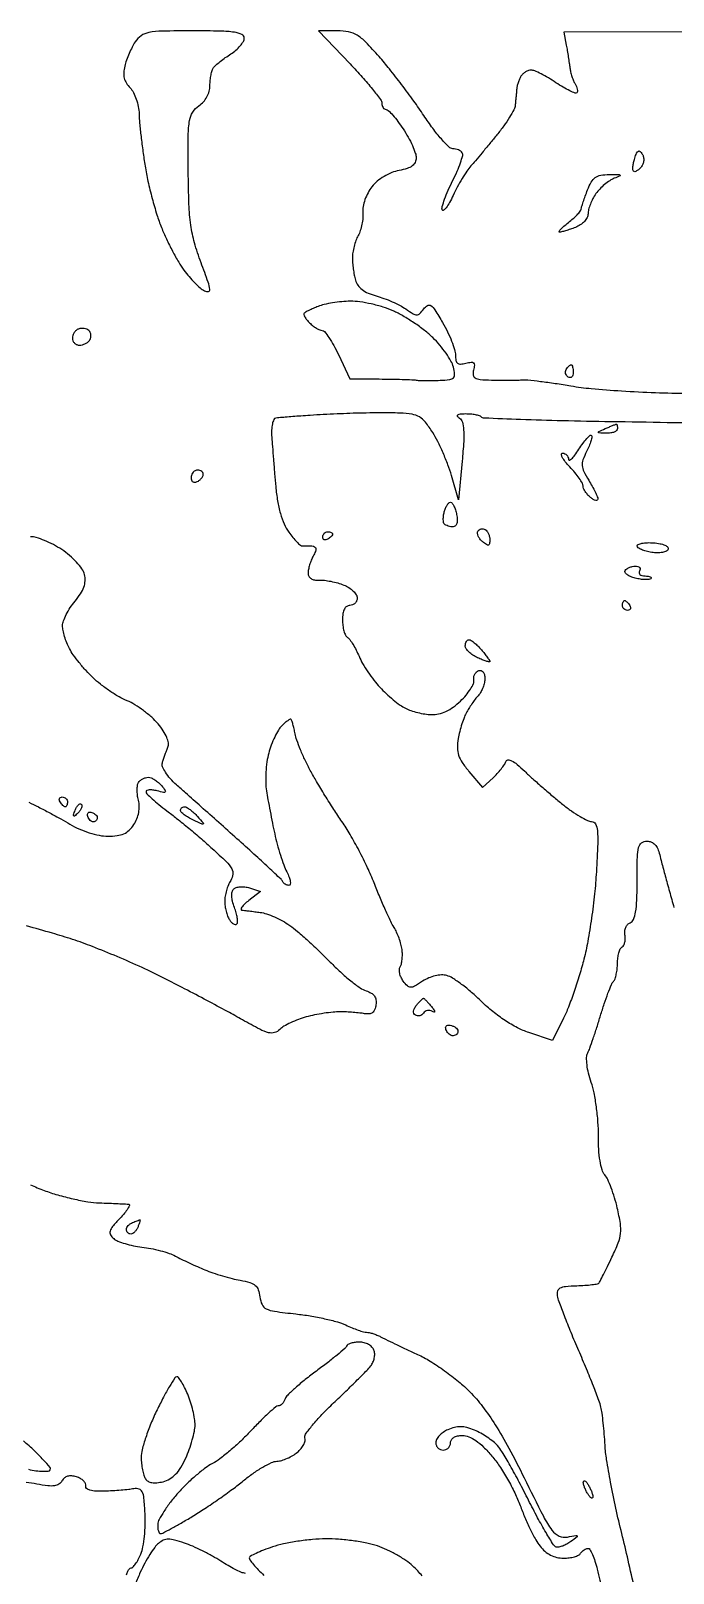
# Model space of a CAD drawing. Extents: x 0 to 102, y 0 to 135.
# Drawn here: x 40.48 to 51.55, y 108.79 to 135.36 of the extents above; entities that cross this region are included whole.
import ezdxf

# ---------------------------------------------------------------- set-up
doc = ezdxf.new("R2010")
doc.units = 0
doc.header["$MEASUREMENT"] = 0

msp = doc.modelspace()

# ---------------------------------------------------------------- linework, layer by layer
for points in [[(43.28263, 135.36, 0.004586), (42.748025, 135.355096, 0.042381), (42.517941, 135.331301, 0.103775), (42.383815, 135.275449, 0.099025), (42.280813, 135.16965, 0.02665), (42.229547, 135.080384, 0.015611), (42.17739, 134.968672, 0.015586), (42.132068, 134.853335, 0.025481), (42.101807, 134.752769, 0.046825), (42.085169, 134.64099, 0.074083), (42.094217, 134.544721, 0.07799), (42.130278, 134.458777, 0.058035), (42.194174, 134.37794, -0.076594), (42.251592, 134.299507, -0.036708), (42.300963, 134.184552, -0.035264), (42.335866, 134.054279, -0.041846), (42.349546, 133.927671, 0.017163), (42.358635, 133.771971, 0.005381), (42.382749, 133.539591, 0.005369), (42.415268, 133.28058, 0.005916), (42.452403, 133.030592, 0.015059), (42.502552, 132.769012, 0.010228), (42.574628, 132.47447, 0.010314), (42.655974, 132.192718, 0.020288), (42.734225, 131.973092, 0.014276), (42.820211, 131.776006, 0.011016), (42.924727, 131.566095, 0.011169), (43.031137, 131.374215, 0.026038), (43.121257, 131.236886, 0.019586), (43.209453, 131.126013, 0.018082), (43.308345, 131.019284, 0.018419), (43.403335, 130.930702, 0.055626), (43.476148, 130.880616, 0.163929), (43.542542, 130.869463, 0.403548), (43.569586, 130.905399, 0.055575), (43.540027, 131.029942, 0.00393), (43.41665, 131.36593, -0.021295), (43.303814, 131.709649, -0.033903), (43.240291, 132.01238, -0.025767), (43.208492, 132.374731, -0.00736), (43.196475, 132.939101, -0.003633), (43.196907, 133.56254, -0.038114), (43.218353, 133.816788, -0.100948), (43.27308, 133.961502, -0.105866), (43.379433, 134.07037, 0.062166), (43.457221, 134.137273, 0.058793), (43.517873, 134.222434, 0.059201), (43.556704, 134.318772, 0.064856), (43.570295, 134.418569, -0.024785), (43.575367, 134.510036, -0.024417), (43.589468, 134.601015, -0.025164), (43.609694, 134.679273, -0.080055), (43.633745, 134.727454, -0.05579), (43.672342, 134.770217, -0.013234), (43.745983, 134.832071, -0.013453), (43.834925, 134.899023, -0.01291), (43.92855, 134.962054, 0.03515), (44.01758, 135.027926, 0.039461), (44.092859, 135.103316, 0.043142), (44.1453, 135.176843, 0.134124), (44.1612, 135.23505, 0.296134), (44.11976, 135.298882, 0.069587), (43.991336, 135.335842, 0.030333), (43.750146, 135.35533, 0.004994)], [(51.018209, 133.237865, -0.087901), (51.039241, 133.184936, -0.074486), (51.042505, 133.124759, -0.072753), (51.027884, 133.064956, -0.077078), (50.996905, 133.013143, -0.035501), (50.958969, 132.973523, -0.056495), (50.920907, 132.946163, -0.077409), (50.888405, 132.934082, -0.251821), (50.86712, 132.94048, -0.19107), (50.855923, 132.966398, -0.031195), (50.857716, 133.022154, -0.030549), (50.868501, 133.09091, -0.022668), (50.888424, 133.165203, -0.021446), (50.921122, 133.254719, -0.168391), (50.950112, 133.287325, -0.327544), (50.980962, 133.283522, -0.065465)], [(50.446576, 132.88578, -0.003831), (50.604288, 132.887312, -0.159836), (50.636134, 132.876937, -0.577712), (50.634344, 132.860562, -0.010863), (50.536402, 132.820021, 0.052943), (50.457134, 132.779103, 0.028207), (50.368424, 132.713234, 0.027741), (50.284469, 132.634932, 0.038456), (50.219152, 132.555451, 0.032157), (50.167113, 132.469944, 0.027155), (50.123136, 132.37358, 0.028043), (50.092694, 132.281026, 0.065517), (50.0832, 132.208882, -0.119431), (50.067387, 132.143627, -0.067651), (50.020503, 132.076626, -0.06038), (49.950484, 132.017107, -0.055202), (49.866193, 131.973906, -0.008817), (49.778858, 131.942453, -0.010704), (49.69591, 131.916189, -0.009392), (49.625569, 131.896989, -0.070146), (49.591243, 131.893281, -0.577403), (49.584508, 131.905875, -0.048838), (49.612449, 131.94234, -0.028121), (49.667598, 131.99509, -0.012963), (49.7448, 132.057649, 0.01694), (49.826413, 132.124864, 0.021577), (49.896689, 132.192462, 0.020175), (49.949628, 132.252661, 0.139939), (49.964868, 132.288417, -0.043257), (49.973581, 132.329037, -0.005605), (50.000591, 132.413659, -0.006502), (50.035141, 132.513495, -0.005388), (50.074444, 132.618884, -0.03726), (50.138854, 132.754916, -0.1084), (50.208014, 132.831785, -0.111263), (50.30187, 132.871529, -0.040416)], [(45.990496, 130.701638, 0.019662), (45.84168, 130.69349, 0.0159), (45.682941, 130.673413, 0.016189), (45.537526, 130.64545, 0.03938), (45.433298, 130.613086, 0.00785), (45.350984, 130.57872, 0.009919), (45.276033, 130.544252, 0.008217), (45.214569, 130.513239, 0.075558), (45.190577, 130.495577, 0.289599), (45.185697, 130.473921, 0.046755), (45.204799, 130.432878, 0.039355), (45.239498, 130.382989, 0.02476), (45.287186, 130.330329, 0.029134), (45.3435, 130.280221, 0.030566), (45.404396, 130.23786, 0.032108), (45.461124, 130.208148, 0.104953), (45.502341, 130.1994, -0.22891), (45.545165, 130.17871, -0.019325), (45.619626, 130.077017, -0.022598), (45.701827, 129.942396, -0.015442), (45.783334, 129.782777), (45.9801, 129.366153), (46.4877, 129.363022, -0.00284), (46.691349, 129.360609, -0.003379), (46.883469, 129.355942, -0.002931), (47.045405, 129.349962, -0.021776), (47.1222, 129.343318, 0.023841), (47.189537, 129.337771, 0.006655), (47.295284, 129.335528, 0.006699), (47.415137, 129.336188, 0.006993), (47.533221, 129.340073, 0.018074), (47.70012, 129.35396, 0.167473), (47.764364, 129.385075, 0.226779), (47.785336, 129.444007, 0.03546), (47.763244, 129.568946, 0.067453), (47.722159, 129.671628, 0.023547), (47.63711, 129.806564, 0.022887), (47.52837, 129.948057, 0.024762), (47.409821, 130.075176, 0.027909), (47.267308, 130.198901, 0.016619), (47.085152, 130.330576, 0.01661), (46.894291, 130.450093, 0.027449), (46.724894, 130.53643, 0.028774), (46.551786, 130.601379, 0.020036), (46.350104, 130.65532, 0.020273), (46.151778, 130.691559, 0.038911)], [(41.484699, 130.196196, 0.08808), (41.448944, 130.218827, 0.058532), (41.402079, 130.23188, 0.05687), (41.351821, 130.233947, 0.069845), (41.30595, 130.224075, 0.090441), (41.265525, 130.20029, 0.067745), (41.231264, 130.161484, 0.06659), (41.208112, 130.114164, 0.080683), (41.2002, 130.06545, 0.100791), (41.209514, 130.019714, 0.09834), (41.23601, 129.980806, 0.097522), (41.27558, 129.954742, 0.097313), (41.322107, 129.9456, 0.066731), (41.372954, 129.952416, 0.052216), (41.424901, 129.972617, 0.053447), (41.470121, 130.002372, 0.082294), (41.500856, 130.037571, 0.08518), (41.517065, 130.077732, 0.078959), (41.519557, 130.122106, 0.081566), (41.508278, 130.163783, 0.101282)], [(49.792093, 129.6072, -0.279105), (49.806486, 129.598487, -0.051652), (49.818441, 129.568456, -0.042195), (49.826694, 129.525846, -0.026751), (49.8294, 129.475307, -0.067432), (49.823088, 129.428717, -0.140899), (49.804143, 129.397767, -0.190788), (49.776072, 129.387056, -0.136093), (49.74342, 129.396553, -0.090427), (49.714294, 129.422825, -0.095498), (49.696994, 129.457216, -0.099685), (49.694133, 129.494327, -0.108373), (49.706113, 129.528446, -0.031646), (49.727488, 129.558588, -0.037297), (49.751447, 129.584066, -0.040575), (49.774462, 129.601945, -0.145859)], [(50.142291, 128.391909, -0.249775), (50.150705, 128.364307, -0.024465), (50.133413, 128.294431, -0.026383), (50.102539, 128.208321, -0.017733), (50.058726, 128.113412, 0.029708), (49.996474, 127.969611, 0.105659), (49.98268, 127.870731, 0.097635), (50.010021, 127.770613, 0.023309), (50.094343, 127.6191, -0.011843), (50.154555, 127.516515, -0.014669), (50.205472, 127.418172, -0.013025), (50.243273, 127.33406, -0.097881), (50.251955, 127.291491, -0.285042), (50.240738, 127.273169, -0.179469), (50.214992, 127.270301, -0.079538), (50.174238, 127.287673, -0.032772), (50.1255, 127.323, -0.038223), (50.076943, 127.370003, -0.037733), (50.035877, 127.424042, -0.040324), (50.00745, 127.476854, -0.103665), (49.9986, 127.51908, 0.131396), (49.985497, 127.568081, 0.020857), (49.931822, 127.652881, 0.021897), (49.858312, 127.749621, 0.017603), (49.771272, 127.847121, -0.020827), (49.69092, 127.938305, -0.04743), (49.640222, 128.014699, -0.10353), (49.625723, 128.064228, -0.437385), (49.644372, 128.0844, -0.104061), (49.682803, 128.076314, -0.097663), (49.715718, 128.053336, -0.095269), (49.738038, 128.019019, -0.093578), (49.746225, 127.97865, 0.489174), (49.763657, 127.965469, 0.126429), (49.799616, 127.985772, 0.042534), (49.857253, 128.051454, 0.016426), (49.925979, 128.151397, -0.01494), (49.997092, 128.255471, -0.0258), (50.063081, 128.336927, -0.024765), (50.11824, 128.392463, -0.40077)], [(50.56965, 128.586054, -0.352125), (50.577792, 128.582582, -0.057039), (50.584587, 128.565402, -0.042003), (50.589282, 128.539416, -0.023697), (50.5908, 128.5074, -0.213708), (50.576519, 128.475514, -0.084397), (50.534885, 128.449398, -0.063338), (50.473329, 128.432671, -0.042539), (50.40045, 128.428746, -0.003386), (50.274488, 128.433535, -0.326773), (50.261222, 128.444185, -0.368608), (50.26808, 128.458615, -0.003751), (50.3793, 128.5074, -0.001455), (50.445659, 128.535687, -0.002049), (50.50501, 128.560497, -0.001191), (50.555197, 128.581094, -0.028259)], [(43.413017, 127.780131, 0.105525), (43.375821, 127.793427, 0.099247), (43.33556, 127.790814, 0.096292), (43.298442, 127.77267, 0.09291), (43.270274, 127.741751, 0.062935), (43.252525, 127.702832, 0.067936), (43.245617, 127.661725, 0.076425), (43.250137, 127.62477, 0.128483), (43.265839, 127.597961, 0.169316), (43.292687, 127.584994, 0.09457), (43.329294, 127.587711, 0.075207), (43.37007, 127.605569, 0.055675), (43.408581, 127.636341, 0.053431), (43.44341, 127.679531, 0.136091), (43.455252, 127.717629, 0.169261), (43.444759, 127.751016, 0.094625)], [(47.714405, 127.2384, -0.234738), (47.742088, 127.224646, -0.046682), (47.772096, 127.176272, -0.040444), (47.799489, 127.107908, -0.027851), (47.819706, 127.0269, -0.03642), (47.829946, 126.93908, -0.080795), (47.822037, 126.872349, -0.130019), (47.797391, 126.831027, -0.196058), (47.759068, 126.8154, -0.041217), (47.71691, 126.818881, -0.035869), (47.673824, 126.829265, -0.037537), (47.636081, 126.844481, -0.081965), (47.610801, 126.862599, -0.151482), (47.59546, 126.89173, -0.04103), (47.590088, 126.944196, -0.037599), (47.593596, 127.007739, -0.031377), (47.606568, 127.074099, -0.034742), (47.627778, 127.136998, -0.046565), (47.655969, 127.190137, -0.05491), (47.686492, 127.22708, -0.195059)], [(48.312446, 126.769487, -0.09982), (48.34262, 126.741233, -0.052232), (48.368066, 126.696259, -0.048999), (48.385359, 126.642752, -0.053722), (48.3912, 126.588548, -0.038489), (48.386169, 126.523294, -0.309419), (48.366624, 126.502483, -0.209835), (48.332873, 126.509221, -0.020503), (48.265231, 126.560827, -0.05173), (48.220543, 126.606481, -0.065296), (48.190135, 126.657102, -0.079103), (48.177834, 126.704752, -0.16352), (48.186477, 126.741766, -0.102191), (48.210515, 126.767196, -0.098633), (48.242956, 126.781422, -0.097171), (48.278787, 126.782241, -0.095973)], [(45.5994, 126.7308, -0.042167), (45.631789, 126.728064, -0.061769), (45.659149, 126.719841, -0.081139), (45.677701, 126.707759, -0.210953), (45.684, 126.693493, -0.151918), (45.678455, 126.675665, -0.038439), (45.659149, 126.651786, -0.035638), (45.631783, 126.626657, -0.029505), (45.5994, 126.6039, -0.082592), (45.567074, 126.590659, -0.161196), (45.539651, 126.593291, -0.182303), (45.521423, 126.611179, -0.108972), (45.5148, 126.641207, -0.093332), (45.52124, 126.675407, -0.09642), (45.539651, 126.704482, -0.099167), (45.56712, 126.723942, -0.105053)], [(51.21441, 126.540399, -0.029671), (51.323365, 126.525803, -0.056797), (51.407404, 126.499257, -0.089828), (51.456979, 126.465442, -0.297943), (51.464964, 126.428679, -0.200153), (51.434255, 126.396391, -0.057252), (51.366888, 126.375479, -0.047911), (51.278219, 126.367401, -0.035223), (51.179754, 126.374831, -0.027596), (51.083779, 126.394376, -0.04086), (51.0028, 126.422818, -0.047708), (50.945528, 126.455214, -0.244895), (50.9292, 126.486551, -0.305421), (50.947773, 126.51412, -0.049666), (51.01298, 126.533285, -0.040418), (51.105095, 126.543068, -0.024721)], [(50.896886, 126.1386, -0.069308), (50.941605, 126.132371, -0.14379), (50.97115, 126.113749, -0.190139), (50.981133, 126.08614, -0.131946), (50.9715, 126.054, 0.160037), (50.963783, 126.021937, 0.191086), (50.977459, 125.994251, 0.125741), (51.013051, 125.975531, 0.058574), (51.065207, 125.9694, -0.030165), (51.118165, 125.966202, -0.079059), (51.15468, 125.955765, -0.200323), (51.168691, 125.940394, -0.290037), (51.164783, 125.922983, -0.175859), (51.133416, 125.908322, -0.030717), (51.067112, 125.906487, -0.030077), (50.985449, 125.914176, -0.022975), (50.897467, 125.932007, -0.035715), (50.816154, 125.958711, -0.064131), (50.755179, 125.993363, -0.100695), (50.722796, 126.0299, -0.276238), (50.723277, 126.063025, -0.099803), (50.75039, 126.091981, -0.052234), (50.793542, 126.1164, -0.049003), (50.84488, 126.132995, -0.053733)], [(50.712707, 125.5464, -0.151918), (50.730535, 125.540855, -0.038439), (50.754414, 125.521549, -0.035638), (50.779543, 125.494183, -0.029505), (50.8023, 125.4618, -0.082592), (50.815541, 125.429474, -0.161196), (50.812909, 125.402051, -0.182303), (50.795021, 125.383823, -0.108972), (50.764993, 125.3772, -0.093332), (50.730793, 125.38364, -0.09642), (50.701718, 125.402051, -0.099167), (50.682258, 125.42952, -0.105053), (50.6754, 125.4618, -0.042167), (50.678136, 125.494189, -0.061769), (50.686359, 125.521549, -0.081139), (50.698441, 125.540101, -0.210953)], [(48.033998, 124.8696, -0.144971), (48.068238, 124.859459, -0.025418), (48.123268, 124.819613, -0.02571), (48.184891, 124.764585, -0.020593), (48.245498, 124.699433, -0.009006), (48.301315, 124.631816, -0.0127), (48.3484, 124.569449, -0.008902), (48.385058, 124.516264, -0.147473), (48.3912, 124.495893, -0.478444), (48.380877, 124.487574, -0.020577), (48.329266, 124.501049, -0.022184), (48.261245, 124.525177, -0.012261), (48.18036, 124.56031, -0.038194), (48.099629, 124.605534, -0.04484), (48.03126, 124.660438, -0.050499), (47.983772, 124.716402, -0.150243), (47.96886, 124.76385, -0.060369), (47.973505, 124.80429, -0.07945), (47.987722, 124.838536, -0.097841), (48.008955, 124.861459, -0.158456)], [(41.026007, 122.1624, -0.093332), (41.060207, 122.15596, -0.09642), (41.089282, 122.137549, -0.099167), (41.108742, 122.11008, -0.105053), (41.1156, 122.0778, -0.042167), (41.112864, 122.045411, -0.061769), (41.104641, 122.018051, -0.081139), (41.092559, 121.999499, -0.210953), (41.078293, 121.9932, -0.151918), (41.060465, 121.998745, -0.038439), (41.036586, 122.018051, -0.035638), (41.011457, 122.045417, -0.029505), (40.9887, 122.0778, -0.082592), (40.975459, 122.110126, -0.161196), (40.978091, 122.137549, -0.182303), (40.995979, 122.155777, -0.108972)], [(41.353061, 122.037739, -0.20742), (41.3633, 122.01183, -0.082976), (41.355629, 121.973642, -0.063152), (41.332065, 121.92946, -0.043285), (41.295298, 121.88604, -0.011214), (41.239416, 121.833009, -0.400052), (41.22307, 121.833406, -0.286372), (41.218661, 121.852444, -0.008399), (41.247939, 121.933399, -0.036269), (41.273487, 121.988186, -0.070189), (41.302646, 122.026624, -0.120343), (41.330373, 122.043325, -0.278911)], [(43.132888, 121.9932, -0.135023), (43.169799, 121.983047, -0.026488), (43.227535, 121.944406, -0.026352), (43.291906, 121.890684, -0.021772), (43.354701, 121.827093, -0.002942), (43.456465, 121.713306, -0.412249), (43.455504, 121.696815, -0.297326), (43.436079, 121.693829, -0.002273), (43.283873, 121.763643, -0.021914), (43.199127, 121.807591, -0.030143), (43.12749, 121.854783, -0.030498), (43.075343, 121.899041, -0.201583), (43.06206, 121.92975, -0.112238), (43.067298, 121.953953, -0.101246), (43.082594, 121.974562, -0.095441), (43.105643, 121.988384, -0.087698)], [(41.53437, 121.89591, -0.053161), (41.572728, 121.878412, -0.062883), (41.604205, 121.853993, -0.073742), (41.624444, 121.826706, -0.149613), (41.629545, 121.800735, -0.092142), (41.622492, 121.776827, -0.07886), (41.607047, 121.755553, -0.07886), (41.585773, 121.740108, -0.092142), (41.561865, 121.733055, -0.149613), (41.535894, 121.738156, -0.073742), (41.508607, 121.758395, -0.062883), (41.484188, 121.789872, -0.053161), (41.46669, 121.82823, -0.089632), (41.461481, 121.86442, -0.189618), (41.472612, 121.889988, -0.189618), (41.49818, 121.901119, -0.089632)], [(47.2491, 118.6938, -0.195962), (47.261924, 118.688573, -0.007689), (47.29845, 118.651753, -0.012639), (47.340735, 118.60551, -0.008485), (47.386791, 118.55066, -0.016162), (47.427767, 118.496668, -0.106538), (47.44104, 118.465671, -0.532304), (47.431749, 118.456391, -0.086902), (47.402996, 118.46744, 0.086649), (47.360754, 118.483697, 0.093009), (47.316578, 118.484097, 0.098768), (47.277358, 118.468733, 0.112212), (47.2491, 118.44, -0.093768), (47.222181, 118.410552, -0.09655), (47.186628, 118.393345, -0.099083), (47.147995, 118.390997, -0.104571), (47.112246, 118.403852, -0.138006), (47.084864, 118.433664, -0.141783), (47.077412, 118.473056, -0.101754), (47.092067, 118.520851, -0.048135), (47.128451, 118.574432, -0.009978), (47.167975, 118.620167, -0.014526), (47.204757, 118.658736, -0.00997), (47.236497, 118.68891, -0.187187)], [(47.756214, 118.21698, -0.065363), (47.801005, 118.192688, -0.09613), (47.831494, 118.160068, -0.122565), (47.843113, 118.124535, -0.157716), (47.834968, 118.091355, -0.101208), (47.810763, 118.065647, -0.09843), (47.778175, 118.05119, -0.097419), (47.742247, 118.050217, -0.09691), (47.708554, 118.062913, -0.062935), (47.678429, 118.087238, -0.051508), (47.652934, 118.119893, -0.053363), (47.635585, 118.155505, -0.086896), (47.6298, 118.188538, -0.197116), (47.640147, 118.213764, -0.143728), (47.666934, 118.228635, -0.094863), (47.707795, 118.229949, -0.052397)], [(42.360795, 114.880121, -0.573397), (42.365522, 114.876182, -0.020241), (42.359552, 114.847561, -0.019781), (42.347972, 114.808132, -0.010294), (42.330594, 114.7599, -0.048303), (42.306365, 114.711357, -0.053891), (42.27401, 114.670277, -0.061199), (42.238827, 114.64219, -0.13875), (42.206349, 114.633, -0.101742), (42.177519, 114.638928, -0.098541), (42.152992, 114.65578, -0.097285), (42.13656, 114.680951, -0.096399), (42.1308, 114.71055, -0.117038), (42.13859, 114.743373, -0.06394), (42.161864, 114.777854, -0.058299), (42.196111, 114.80868, -0.058288), (42.23655, 114.830771, -0.000588), (42.278402, 114.847601, -0.000771), (42.316669, 114.862869, -0.000562), (42.348782, 114.875583, -0.007323)], [(46.147299, 112.7718, 0.032832), (46.07043, 112.766747, 0.041784), (46.001015, 112.751603, 0.047176), (45.947722, 112.729534, 0.17544), (45.9237, 112.703044, -0.118201), (45.894458, 112.662473, -0.005106), (45.759381, 112.548528, -0.008466), (45.594302, 112.416773, -0.005911), (45.403915, 112.273582, 0.010557), (45.212281, 112.126645, 0.013651), (45.043157, 111.983455, 0.011388), (44.909079, 111.857889, 0.107659), (44.866114, 111.792438, -0.048605), (44.843085, 111.746367, -0.054073), (44.812277, 111.707379, -0.061361), (44.77874, 111.680728, -0.138093), (44.747739, 111.672, 0.178338), (44.703991, 111.655884, 0.007628), (44.57852, 111.545574, 0.012249), (44.432493, 111.406521, 0.008335), (44.273003, 111.241613, -0.014662), (44.100055, 111.067256, -0.013706), (43.913347, 110.899252, -0.013826), (43.739442, 110.759294, -0.044685), (43.613963, 110.680504, 0.043573), (43.492273, 110.604468, 0.0158), (43.333431, 110.476762, 0.015529), (43.167473, 110.325284, 0.017865), (43.0191, 110.170482, 0.017811), (42.888845, 110.013576, 0.020921), (42.777285, 109.85578, 0.02036), (42.69507, 109.716373, 0.108418), (42.671101, 109.631791, 0.033856), (42.671561, 109.570729, 0.053331), (42.681029, 109.519221, 0.071392), (42.697267, 109.483897, 0.254641), (42.718378, 109.4724, 0.120579), (42.756668, 109.48177, 0.003667), (42.902111, 109.55885, 0.007046), (43.072589, 109.653931, 0.004791), (43.263983, 109.766698, 0.010504), (43.479818, 109.902925, 0.006714), (43.72506, 110.069789, 0.006745), (43.9611, 110.239863, 0.012492), (44.147306, 110.38523, -0.019239), (44.311769, 110.510088, -0.021455), (44.479614, 110.617194, -0.02138), (44.629226, 110.695526, -0.096341), (44.724457, 110.719588, 0.058509), (44.806632, 110.733886, 0.031569), (44.903197, 110.769385, 0.030973), (44.998282, 110.818564, 0.042237), (45.076578, 110.874896, 0.042708), (45.138591, 110.937918, 0.051003), (45.184937, 111.007129, 0.058915), (45.210145, 111.072035, 0.156037), (45.20735, 111.121172, -0.253618), (45.21548, 111.183187, -0.014666), (45.336425, 111.340172, -0.019405), (45.499916, 111.524866, -0.012793), (45.701229, 111.724745, 0.003048), (45.91304, 111.927007, 0.003705), (46.108921, 112.119181, 0.003131), (46.271428, 112.283033, 0.025666), (46.34111, 112.361891, 0.065742), (46.378198, 112.423612, 0.0532), (46.401313, 112.497424, 0.054878), (46.407822, 112.571586, 0.08629), (46.395508, 112.634177, 0.108669), (46.360803, 112.686816, 0.066384), (46.300812, 112.731373, 0.061733), (46.225947, 112.761532, 0.065002)], [(42.996815, 112.174303, 0.235386), (42.962897, 112.15364, 0.006704), (42.871815, 112.004372, 0.012277), (42.768965, 111.820465, 0.007975), (42.658789, 111.603253, 0.016123), (42.553403, 111.368035, 0.016679), (42.464673, 111.129136, 0.016626), (42.401821, 110.917759, 0.066063), (42.385135, 110.7837, 0.024183), (42.391085, 110.678415, 0.022717), (42.407202, 110.571949, 0.023354), (42.430192, 110.478957, 0.069143), (42.45737, 110.419244, 0.119068), (42.503067, 110.375059, 0.090839), (42.568642, 110.351094, 0.068781), (42.654745, 110.348351, 0.035117), (42.761461, 110.367296, 0.071545), (42.877514, 110.414831, 0.068184), (42.977607, 110.493765, 0.056071), (43.067514, 110.610846, 0.029148), (43.153428, 110.774052, 0.020531), (43.214072, 110.923613, 0.017705), (43.265601, 111.085167, 0.018069), (43.301854, 111.235115, 0.048219), (43.313342, 111.344418, 0.042457), (43.305159, 111.451174, 0.018223), (43.277044, 111.591445, 0.017876), (43.236053, 111.739556, 0.022511), (43.187165, 111.873168, 0.016789), (43.133584, 111.990198, 0.025197), (43.078435, 112.08803, 0.022662), (43.027809, 112.160616, 0.255679)], [(50.0832, 110.3184, -0.026766), (50.11459, 110.263604, -0.024204), (50.141119, 110.203926, -0.024967), (50.159608, 110.148129, -0.067616), (50.165209, 110.1069, -0.190341), (50.157447, 110.08725, -0.335455), (50.141119, 110.084428, -0.102785), (50.114871, 110.1057, -0.027796), (50.0832, 110.1492, -0.026766), (50.05181, 110.203996, -0.024204), (50.025281, 110.263674, -0.024967), (50.006792, 110.319471, -0.067616), (50.001191, 110.3607, -0.190341), (50.008953, 110.38035, -0.335455), (50.025281, 110.383172, -0.102785), (50.051529, 110.3619, -0.027796)]]:
    msp.add_lwpolyline(points, format="xyb", close=True)
for points in [[(51.909295, 135.345468), (49.668864, 135.337829), (49.70862, 135.116264, -0.003103), (49.725436, 135.019076, -0.002215), (49.743103, 134.910082, -0.002236), (49.759022, 134.806019, -0.004782), (49.770185, 134.7255, 0.026924), (49.783609, 134.652568, 0.019672), (49.805996, 134.573285, 0.019978), (49.833254, 134.49964, 0.04084), (49.861469, 134.444921, -0.040414), (49.88505, 134.399285, -0.052623), (49.898534, 134.35426, -0.06312), (49.900805, 134.316312, -0.181735), (49.89009, 134.29269, -0.300855), (49.859464, 134.286453, -0.017495), (49.767877, 134.327194, -0.021824), (49.656182, 134.387805, -0.013854), (49.531413, 134.467519, 0.01474), (49.401658, 134.550094, 0.017607), (49.274607, 134.619844, 0.016537), (49.164642, 134.67078, 0.100515), (49.103487, 134.6832, 0.082325), (49.056539, 134.675417, 0.053447), (49.006548, 134.652166, 0.052212), (48.961229, 134.617966, 0.066704), (48.928091, 134.577551, 0.037713), (48.902352, 134.527891, 0.02262), (48.87909, 134.46563, 0.02258), (48.861459, 134.401218, 0.036215), (48.852969, 134.344901, -0.00219), (48.848168, 134.286198, -0.001188), (48.841778, 134.214068, -0.001184), (48.834927, 134.140703, -0.001873), (48.828671, 134.077854, -0.09643), (48.805594, 134.001973, -0.016626), (48.730462, 133.870978, -0.017556), (48.630402, 133.721244, -0.014896), (48.514664, 133.570254, -0.001636), (48.389037, 133.417125, -0.001518), (48.259267, 133.260967, -0.001513), (48.142992, 133.122761, -0.005116), (48.065852, 133.0335, 0.032414), (47.997649, 132.945278, 0.012442), (47.914177, 132.814597, 0.012259), (47.830353, 132.667864, 0.01476), (47.759133, 132.5259, -0.016208), (47.696568, 132.402084, -0.035681), (47.63924, 132.312963, -0.068708), (47.595699, 132.268963, -0.514914), (47.572076, 132.276208, -0.152407), (47.57098, 132.331767, -0.015156), (47.612493, 132.460005, -0.017981), (47.673447, 132.612903, -0.013337), (47.751254, 132.777333, 0.01415), (47.8281, 132.940416, 0.020348), (47.886019, 133.089143, 0.016722), (47.923743, 133.212301, 0.207234), (47.91683, 133.259675, 0.101584), (47.891564, 133.28647, 0.051985), (47.851027, 133.30906, 0.048612), (47.802654, 133.324415, 0.052605), (47.753505, 133.3296, -0.200102), (47.688242, 133.356808, -0.015773), (47.557506, 133.497346, -0.019497), (47.40866, 133.681883, -0.01362), (47.254937, 133.90065, 0.009587), (47.081577, 134.151645, 0.006281), (46.872707, 134.434423, 0.006319), (46.662223, 134.704854, 0.012051), (46.485179, 134.91585, 0.012594), (46.254459, 135.164801, 0.061272), (46.104649, 135.284913, 0.09092), (45.959639, 135.341504, 0.047721), (45.766282, 135.36), (45.438685, 135.36), (45.984342, 134.789644, -0.008679), (46.193399, 134.563392, -0.012508), (46.369713, 134.355563, -0.008272), (46.508305, 134.177719, -0.162775), (46.53, 134.112844, 0.067148), (46.535489, 134.072156, 0.084003), (46.551549, 134.037668, 0.099533), (46.575383, 134.014604, 0.143614), (46.603358, 134.0064, -0.19826), (46.643006, 133.990036, -0.016605), (46.720597, 133.907528, -0.020103), (46.808791, 133.798755, -0.014123), (46.899458, 133.669814, -0.019939), (46.984717, 133.529094, -0.021107), (47.056769, 133.38463, -0.021291), (47.10799, 133.255593, -0.084021), (47.1222, 133.171629, -0.111601), (47.104621, 133.093852, -0.122871), (47.055596, 133.034341, -0.083568), (46.967511, 132.989547, -0.029573), (46.829766, 132.955169, 0.049934), (46.701079, 132.917435, 0.038287), (46.569785, 132.852132, 0.038526), (46.45101, 132.768213, 0.053091), (46.359896, 132.674736, 0.045299), (46.293527, 132.572541, 0.036135), (46.240738, 132.452142, 0.037321), (46.208101, 132.332526, 0.072305), (46.203415, 132.233731, -0.044895), (46.20411, 132.13777, -0.028725), (46.188551, 132.027301, -0.028796), (46.160568, 131.919928, -0.046942), (46.123385, 131.833512, 0.036956), (46.084776, 131.748489, 0.023989), (46.052404, 131.645456, 0.024118), (46.030381, 131.541226, 0.041497), (46.023555, 131.452812, 0.020116), (46.027652, 131.364057, 0.011922), (46.039306, 131.258725, 0.01192), (46.055974, 131.154022, 0.020039), (46.075552, 131.0672, 0.089524), (46.117367, 130.978478, 0.075415), (46.189728, 130.903786, 0.061784), (46.294703, 130.84266, 0.034972), (46.433947, 130.794347, -0.022172), (46.566529, 130.752113, -0.015899), (46.710719, 130.693764, -0.016103), (46.844709, 130.629283, -0.032971), (46.944267, 130.568703, 0.015508), (47.069734, 130.486224, 0.139152), (47.132503, 130.468581, 0.199251), (47.184086, 130.490139, 0.037568), (47.251795, 130.569478, -0.102613), (47.31748, 130.628845, -0.296628), (47.375924, 130.626136, -0.096061), (47.445327, 130.552561, -0.00865), (47.577777, 130.335258, -0.019201), (47.662455, 130.177151, -0.019672), (47.734016, 130.014269, -0.019864), (47.784747, 129.868493, -0.073927), (47.799, 129.772618, 0.044198), (47.807105, 129.681112, 0.184798), (47.835129, 129.634587, 0.186671), (47.886843, 129.618924, 0.045222), (47.976568, 129.633901, -0.031115), (48.068003, 129.651824, -0.214776), (48.110738, 129.638989, -0.243263), (48.126267, 129.599957, -0.039314), (48.111388, 129.516868, 0.09114), (48.104988, 129.430542, 0.24283), (48.13806, 129.380526, 0.108016), (48.223732, 129.354498, 0.01328), (48.42027, 129.344036, 0.004356), (48.567454, 129.341399, 0.003999), (48.718915, 129.341216, 0.003997), (48.85403, 129.343214, 0.013126), (48.943156, 129.347588, -0.043449), (49.046267, 129.346396, -0.005822), (49.262312, 129.322524, -0.006692), (49.51826, 129.28774, -0.005584), (49.789156, 129.244126, 0.02032), (50.138297, 129.198422, 0.006487), (50.66069, 129.158352, 0.006461), (51.244268, 129.128763, 0.007168), (51.808569, 129.115555, -0.003045)], [(52.556386, 128.591667, 0.000245), (51.448507, 128.61049, 0.000366), (50.479956, 128.625761, -0.002165), (49.639166, 128.642043, -0.003484), (48.922757, 128.664016, -0.0007), (48.293765, 128.688576, -0.188427), (48.245106, 128.709894, 0.125403), (48.211755, 128.7297, 0.025793), (48.144672, 128.745748, 0.025635), (48.062682, 128.756633, 0.021667), (47.97525, 128.759905, 0.016845), (47.879726, 128.756118, 0.128273), (47.837486, 128.741723, 0.434626), (47.833688, 128.719218, 0.088426), (47.867177, 128.68854, -0.182657), (47.918116, 128.620728, -0.05471), (47.940822, 128.491256, -0.031663), (47.941026, 128.285546, -0.007862), (47.914756, 127.949586), (47.851858, 127.2807), (47.731071, 127.699689, 0.019812), (47.670089, 127.883527, 0.013049), (47.586192, 128.08997, 0.013138), (47.493899, 128.286839, 0.024616), (47.407481, 128.439939, 0.025351), (47.281874, 128.618213, 0.092374), (47.178429, 128.709324, 0.096348), (47.051491, 128.755052, 0.028965), (46.846189, 128.77477, 0.007658), (46.673122, 128.778668, 0.003364), (46.443899, 128.778777, 0.003328), (46.200663, 128.775638, 0.004455), (45.9801, 128.769357, 0.002073), (45.760987, 128.760253, 0.001601), (45.522203, 128.748574, 0.001618), (45.299257, 128.73623, 0.003881), (45.1341, 128.725263, 0.001339), (44.997852, 128.714785, 0.001556), (44.868311, 128.704068, 0.001382), (44.758729, 128.694354, 0.009303), (44.704488, 128.688375, 0.260795), (44.670159, 128.66289, 0.053426), (44.645861, 128.588375, 0.042897), (44.632957, 128.483752, 0.026255), (44.634889, 128.35935, 0.002307), (44.646417, 128.200915, 0.000856), (44.664051, 127.978065, 0.000848), (44.684115, 127.735031, 0.001024), (44.703813, 127.506857, 0.019922), (44.735262, 127.262506, 0.027374), (44.784151, 127.046494, 0.031114), (44.848271, 126.864949, 0.054317), (44.926118, 126.725859, 0.016336), (44.997434, 126.632329, 0.023467), (45.066978, 126.554782, 0.020746), (45.127871, 126.497901, 0.21651), (45.159906, 126.48857, -0.028341), (45.189849, 126.491162, -0.009738), (45.233368, 126.491607, -0.009642), (45.281488, 126.490233, -0.011014), (45.327427, 126.487018, -0.106659), (45.373145, 126.472656, -0.237492), (45.39283, 126.443097, -0.127512), (45.386238, 126.393618, -0.026326), (45.348577, 126.313362, 0.028542), (45.315044, 126.241074, 0.022208), (45.286726, 126.15916, 0.022689), (45.26715, 126.080216, 0.049466), (45.261, 126.018209, 0.121102), (45.274327, 125.963993, 0.13157), (45.311038, 125.924085, 0.102623), (45.371026, 125.901441, 0.053217), (45.45135, 125.897416, -0.042299), (45.540862, 125.894884, -0.020492), (45.654126, 125.877324, -0.020159), (45.771348, 125.849246, -0.027311), (45.87435, 125.813962, -0.044323), (45.963359, 125.768388, -0.050742), (46.038659, 125.70956, -0.057772), (46.090367, 125.647009, -0.144841), (46.107, 125.590794, -0.097378), (46.09732, 125.541562, -0.097539), (46.069723, 125.499692, -0.098326), (46.028527, 125.471655, -0.100723), (45.9801, 125.4618, 0.150693), (45.925443, 125.444944, 0.12588), (45.885137, 125.399182, 0.083267), (45.86081, 125.322041, 0.034849), (45.8532, 125.212993, 0.031861), (45.859524, 125.113858, 0.037458), (45.878428, 125.021681, 0.040778), (45.905976, 124.948198, 0.145268), (45.939082, 124.911108, -0.09673), (45.979342, 124.873869, -0.020251), (46.033118, 124.793728, -0.020532), (46.088793, 124.694065, -0.018156), (46.138604, 124.58605, 0.03232), (46.199578, 124.463104, 0.016589), (46.290722, 124.317141, 0.016416), (46.39489, 124.172514, 0.023754), (46.496872, 124.052542, 0.01777), (46.604873, 123.945007, 0.014707), (46.72711, 123.838165, 0.014961), (46.845094, 123.746793, 0.038123), (46.937142, 123.689998, 0.03867), (47.030176, 123.650738, 0.021172), (47.149193, 123.616555, 0.020987), (47.273712, 123.591913, 0.031257), (47.384286, 123.581832, 0.062153), (47.510009, 123.593903, 0.053733), (47.635629, 123.636542, 0.048221), (47.761169, 123.71026, 0.034178), (47.886654, 123.815026, 0.027582), (47.981125, 123.916096, 0.033346), (48.057598, 124.021015, 0.035409), (48.108328, 124.115578, 0.149049), (48.116311, 124.178759, -0.084057), (48.116185, 124.228683, -0.080158), (48.132395, 124.276763, -0.083557), (48.162075, 124.315654, -0.104331), (48.20085, 124.339123, -0.152113), (48.242619, 124.340563, -0.15944), (48.276904, 124.31792, -0.112321), (48.299259, 124.271311, -0.055934), (48.3066, 124.205893, -0.052447), (48.298859, 124.132296, -0.036366), (48.275536, 124.051884, -0.036733), (48.241367, 123.97707, -0.060418), (48.20085, 123.920621, 0.021831), (48.153207, 123.864011, 0.01044), (48.0968, 123.787462, 0.010328), (48.041128, 123.704944, 0.014488), (47.995137, 123.628894, 0.035104), (47.953295, 123.541098, 0.01561), (47.910109, 123.420299, 0.015362), (47.872171, 123.289059, 0.020057), (47.846053, 123.166865, 0.042532), (47.832529, 123.008988, 0.079716), (47.852722, 122.88278, 0.069581), (47.913895, 122.758276, 0.026003), (48.031622, 122.602646), (48.266314, 122.323792), (48.447025, 122.492149, 0.019568), (48.51905, 122.564718, 0.018904), (48.586052, 122.64351, 0.019213), (48.639662, 122.717273, 0.063155), (48.666546, 122.771004, -0.298181), (48.703666, 122.799426, -0.136672), (48.766149, 122.786904, -0.057818), (48.860653, 122.724316, -0.016233), (48.992428, 122.605693, 0.007941), (49.12865, 122.478914, 0.004077), (49.303142, 122.324176, 0.004051), (49.485407, 122.167763, 0.006096), (49.647054, 122.034643, 0.015992), (49.797385, 121.921602, 0.019538), (49.945134, 121.826128, 0.018385), (50.07357, 121.756319, 0.115786), (50.145654, 121.7394, -0.28097), (50.211839, 121.69902, -0.095846), (50.244718, 121.586401, -0.033477), (50.250603, 121.360272, -0.004232), (50.226486, 120.87225, -0.012045), (50.195416, 120.493875, -0.008681), (50.143278, 120.073441, -0.008775), (50.079696, 119.675126, -0.018736), (50.013735, 119.3706, -0.011359), (49.937662, 119.099416, -0.008934), (49.843379, 118.80916, -0.00905), (49.746002, 118.54243, -0.021933), (49.662046, 118.350315), (49.472894, 117.96453), (49.063622, 118.103082, -0.038354), (48.866903, 118.186972, -0.025427), (48.655088, 118.311251, -0.024165), (48.443683, 118.465315, -0.024065), (48.247825, 118.63926, 0.015676), (48.078177, 118.795093, 0.017359), (47.90462, 118.934559, 0.016957), (47.749208, 119.042786, 0.080628), (47.650334, 119.086168, 0.074203), (47.557685, 119.095879, 0.04703), (47.449941, 119.080949, 0.043986), (47.338451, 119.044051, 0.043157), (47.234381, 118.988036, -0.013766), (47.093044, 118.900892, -0.134386), (47.0258, 118.883162, -0.198674), (46.971449, 118.906243, -0.036411), (46.899308, 118.991173, -0.050754), (46.861514, 119.055683, -0.054701), (46.838634, 119.124905, -0.061453), (46.83309, 119.188323, -0.131168), (46.84735, 119.235013, 0.083502), (46.867912, 119.284946, 0.029736), (46.880591, 119.361298, 0.028525), (46.88478, 119.448354, 0.029926), (46.878884, 119.533921, 0.033881), (46.860691, 119.625375, 0.02059), (46.827542, 119.73057, 0.02059), (46.785856, 119.832672, 0.033912), (46.741449, 119.914621, -0.030166), (46.684656, 120.017578, -0.005722), (46.594838, 120.212229, -0.006091), (46.495183, 120.442338, -0.005559), (46.397997, 120.6819, 0.016456), (46.285592, 120.942523, 0.010634), (46.139282, 121.236823, 0.010691), (45.983833, 121.51868, 0.019801), (45.843914, 121.7394, -0.007524), (45.704544, 121.947761, -0.005052), (45.551295, 122.189832, -0.005088), (45.407633, 122.427279, -0.010017), (45.299191, 122.619387, -0.012852), (45.210828, 122.794138, -0.012192), (45.129913, 122.97627, -0.012238), (45.066254, 123.140777, -0.041363), (45.036426, 123.251981, 0.009128), (45.019316, 123.33742, 0.012383), (45.000563, 123.413834, 0.009366), (44.982303, 123.476353, 0.121216), (44.969827, 123.496973, 0.321889), (44.95169, 123.499948, 0.031701), (44.91112, 123.476522, 0.030678), (44.861608, 123.439011, 0.018927), (44.808007, 123.389321, 0.0625), (44.749988, 123.314651, 0.022361), (44.686285, 123.195509, 0.021777), (44.62736, 123.0572, 0.024046), (44.582837, 122.918739, 0.030799), (44.551878, 122.767143, 0.019865), (44.533949, 122.588724, 0.01997), (44.53033, 122.412174, 0.035155), (44.5434, 122.266897, 0.005083), (44.569341, 122.115931, 0.002327), (44.606105, 121.919468, 0.002304), (44.646735, 121.712945, 0.003178), (44.685251, 121.5279, 0.013176), (44.728662, 121.348896, 0.010931), (44.783997, 121.160815, 0.011082), (44.842317, 120.990638, 0.029036), (44.893825, 120.87225, -0.025952), (44.933322, 120.782977, -0.050731), (44.953546, 120.707941, -0.084782), (44.95318, 120.657487, -0.363435), (44.931823, 120.6396, -0.072222), (44.899237, 120.644331, -0.060851), (44.867235, 120.658238, -0.062945), (44.84061, 120.678783, -0.092672), (44.8239, 120.70305, 0.098474), (44.794571, 120.74461, 0.00152), (44.580653, 120.946672, 0.003995), (44.328836, 121.179329, 0.002626), (44.035426, 121.4433, -0.000038), (43.723734, 121.720812, -0.00004), (43.415887, 121.994987, -0.000038), (43.149501, 122.23231, -0.000172), (42.993977, 122.370983, -0.028738), (42.886643, 122.478444, -0.039658), (42.804359, 122.587116, -0.045397), (42.754122, 122.684069, -0.169261), (42.750603, 122.751683, -0.009195), (42.769128, 122.811203, -0.005054), (42.793868, 122.883376, -0.005036), (42.820459, 122.956128, -0.008031), (42.844807, 123.017704, 0.137507), (42.853768, 123.092446, 0.060801), (42.826491, 123.18896, 0.04778), (42.766472, 123.300842, 0.027917), (42.675081, 123.422649, 0.035371), (42.566174, 123.534914, 0.02253), (42.425158, 123.650075, 0.022616), (42.275856, 123.751024, 0.038563), (42.141825, 123.819483, -0.032674), (42.003887, 123.887903, -0.017279), (41.842031, 123.989455, -0.017123), (41.682951, 124.105233, -0.025308), (41.552532, 124.218238, -0.017899), (41.435727, 124.338597, -0.01419), (41.318094, 124.4765, -0.014423), (41.216222, 124.61078, -0.034413), (41.150682, 124.717349, -0.02591), (41.104863, 124.817054, -0.021256), (41.066157, 124.927721, -0.021766), (41.039308, 125.032683, -0.05177), (41.031, 125.112708, -0.088224), (41.045497, 125.194226, -0.029612), (41.094, 125.30546, -0.028398), (41.163389, 125.424655, -0.028894), (41.245469, 125.5345, 0.029514), (41.34239, 125.66454, 0.060605), (41.398748, 125.778172, 0.074497), (41.419464, 125.885515, 0.072081), (41.408208, 125.995494, 0.091312), (41.365083, 126.090017, 0.032503), (41.271936, 126.20636, 0.030962), (41.150698, 126.323635, 0.031809), (41.016946, 126.423903, 0.023911), (40.872352, 126.508987, 0.023135), (40.718721, 126.5809, 0.023779), (40.577843, 126.631367, 0.074245), (40.478501, 126.6462, -0.029516)], [(40.449196, 122.071835, -0.007728), (40.615517, 121.98999, -0.004667), (40.810128, 121.888157, -0.004674), (41.001598, 121.783365, -0.008174), (41.1579, 121.692526, 0.032786), (41.313813, 121.611898, 0.026777), (41.48973, 121.546049, 0.027532), (41.663395, 121.501783, 0.047565), (41.8116, 121.486992, 0.032512), (41.971612, 121.496698, 0.074242), (42.087757, 121.529318, 0.085995), (42.178712, 121.590689, 0.056462), (42.25961, 121.688142, 0.049114), (42.311415, 121.787193, 0.049538), (42.342725, 121.894163, 0.050741), (42.351902, 122.002684, 0.057279), (42.338196, 122.106333, -0.030667), (42.321556, 122.195454, -0.031758), (42.316202, 122.2849, -0.033502), (42.32169, 122.362407, -0.104352), (42.339328, 122.411392, -0.078148), (42.368708, 122.445604, -0.053359), (42.411121, 122.474536, -0.052742), (42.459368, 122.49418, -0.070432), (42.506134, 122.5008, -0.097199), (42.557172, 122.490784, -0.042215), (42.619022, 122.459214, -0.039673), (42.681121, 122.413397, -0.042261), (42.733791, 122.359229, -0.011889), (42.799517, 122.275087, -0.341289), (42.799042, 122.249293, -0.284446), (42.772504, 122.239896, -0.009567), (42.65955, 122.266709, 0.029254), (42.586572, 122.281025, 0.051273), (42.525115, 122.283039, 0.074652), (42.483122, 122.273705, 0.310171), (42.4692, 122.253421, 0.199081), (42.483998, 122.217729, 0.010557), (42.574818, 122.130778, 0.01526), (42.690987, 122.030521, 0.010404), (42.82875, 121.923452, -0.009075), (42.996496, 121.793794, -0.004394), (43.206545, 121.622204, -0.004356), (43.422289, 121.439577, -0.006252), (43.609962, 121.27375, -0.008842), (43.850194, 121.04821, -0.068977), (43.944288, 120.927351, -0.160921), (43.964349, 120.830706, -0.111411), (43.927212, 120.724487, 0.042548), (43.887299, 120.64653, 0.027062), (43.853852, 120.550156, 0.027128), (43.83115, 120.451284, 0.044583), (43.824095, 120.365798, 0.034507), (43.830352, 120.283362, 0.02582), (43.84813, 120.193995, 0.026342), (43.873798, 120.111214, 0.052693), (43.904096, 120.04985, 0.04474), (43.937834, 120.005776, 0.074352), (43.974153, 119.976429, 0.108957), (44.007111, 119.965722, 0.224265), (44.032067, 119.974667, 0.201202), (44.045744, 120.008102, 0.03324), (44.040392, 120.079083, 0.03202), (44.022133, 120.166578, 0.023396), (43.991223, 120.260943, -0.030871), (43.958854, 120.364995, -0.051414), (43.946318, 120.455832, -0.065392), (43.953324, 120.528435, -0.140565), (43.98034, 120.57718, -0.126627), (44.024437, 120.603224, -0.053538), (44.092634, 120.615253, -0.048305), (44.17212, 120.612955, -0.045503), (44.25136, 120.595535), (44.443152, 120.534663), (44.238726, 120.377513, 0.02106), (44.165986, 120.316555, 0.050712), (44.119201, 120.26426, 0.124763), (44.105353, 120.229614, 0.426314), (44.1189, 120.212652, -0.006087), (44.165855, 120.207796, -0.001313), (44.246985, 120.198189, -0.00137), (44.340865, 120.186562, -0.001309), (44.436132, 120.174244, -0.048987), (44.544771, 120.148911, -0.022126), (44.681201, 120.095801, -0.021656), (44.82141, 120.026546, -0.027629), (44.943732, 119.95031, -0.022715), (45.078077, 119.846475, -0.007902), (45.262185, 119.685253, -0.00783), (45.459588, 119.501099, -0.009043), (45.6417, 119.31934, 0.014844), (45.817971, 119.147446, 0.016615), (45.997808, 118.992897, 0.016089), (46.158666, 118.871999, 0.080057), (46.259982, 118.822737, -0.054972), (46.348223, 118.785155, -0.112518), (46.403639, 118.734905, -0.120357), (46.429608, 118.668068, -0.068293), (46.429141, 118.580784, -0.056617), (46.407513, 118.497761, -0.136219), (46.369966, 118.447197, -0.144748), (46.313405, 118.425011, -0.067156), (46.233859, 118.428817, 0.018616), (46.151254, 118.440853, 0.007906), (46.039837, 118.451092, 0.00781), (45.920454, 118.45829, 0.010145), (45.8109, 118.460953, 0.026343), (45.69033, 118.455082, 0.012268), (45.534965, 118.435423, 0.012115), (45.372524, 118.406765, 0.016562), (45.227946, 118.372611, 0.022965), (45.092679, 118.329129, 0.021288), (44.958427, 118.272445, 0.021825), (44.843404, 118.211724, 0.064096), (44.772652, 118.157109, -0.124092), (44.682367, 118.103176, -0.137163), (44.580874, 118.101254, -0.057766), (44.429868, 118.159667, -0.007668), (44.128906, 118.324019, 0.004861), (43.872569, 118.465875, 0.001932), (43.518158, 118.655763, 0.001912), (43.134097, 118.857751, 0.002402), (42.776614, 119.041842, 0.010484), (42.403218, 119.22211, 0.007072), (41.970174, 119.412731, 0.007126), (41.545959, 119.585261, 0.014045), (41.2034, 119.707954, 0.008081), (40.854704, 119.815698, 0.004051), (40.410834, 119.941137, 0.00402)], [(50.887303, 108.514305, 0.003021), (50.774646, 109.014886, 0.003917), (50.664989, 109.4724, -0.007073), (50.562697, 109.911395, -0.006937), (50.472162, 110.355941, -0.006853), (50.403529, 110.747932, -0.025984), (50.376803, 110.9952, 0.006428), (50.36361, 111.187304, 0.006355), (50.345441, 111.379742, 0.006259), (50.32529, 111.547756, 0.024284), (50.306479, 111.650878, 0.032683), (50.271659, 111.76574, 0.003849), (50.175654, 112.015198, 0.004595), (50.056361, 112.310207, 0.003749), (49.923432, 112.623778, -0.004446), (49.791852, 112.935372, -0.005712), (49.676686, 113.224342, -0.004448), (49.585269, 113.468005, -0.048427), (49.559029, 113.569389, -0.102265), (49.563034, 113.653912, -0.212267), (49.603187, 113.704645, -0.099114), (49.695176, 113.731635, -0.014501), (49.890336, 113.743125, 0.009654), (50.029055, 113.749944, 0.014295), (50.150239, 113.761737, 0.009383), (50.249303, 113.776139, 0.202204), (50.273744, 113.791536, 0.035298), (50.290546, 113.819627, 0.001144), (50.349729, 113.937245, 0.002195), (50.418654, 114.076531, 0.001523), (50.495384, 114.234536, 0.017861), (50.60374, 114.481598, 0.067338), (50.644339, 114.645288, 0.067043), (50.640075, 114.814245, 0.017605), (50.587665, 115.080536, 0.016039), (50.539928, 115.258828, 0.017038), (50.481696, 115.430085, 0.016876), (50.421791, 115.573539, 0.071596), (50.371539, 115.651546, -0.109193), (50.324007, 115.73903, -0.030098), (50.289633, 115.892752, -0.026071), (50.268147, 116.091486, -0.015741), (50.262442, 116.328346, 0.02017), (50.254653, 116.564724, 0.015223), (50.227749, 116.823185, 0.015458), (50.187494, 117.064826, 0.034067), (50.138664, 117.245401, -0.023282), (50.092454, 117.40275, -0.030431), (50.065872, 117.550298, -0.033561), (50.059634, 117.674182, -0.111294), (50.078794, 117.753001, 0.028154), (50.113884, 117.835113, 0.004562), (50.171545, 117.998935, 0.005021), (50.235801, 118.193309, 0.004398), (50.299123, 118.3977, -0.007583), (50.362567, 118.597964, -0.009775), (50.427199, 118.779801, -0.007835), (50.486358, 118.929331, -0.080588), (50.52115, 118.98567, 0.095023), (50.548008, 119.032084, 0.02892), (50.57034, 119.110548, 0.027804), (50.58567, 119.203259, 0.027075), (50.5908, 119.297927, -0.031612), (50.596645, 119.390292, -0.037271), (50.614124, 119.476112, -0.040543), (50.639589, 119.544498, -0.145953), (50.6702, 119.578886, 0.13642), (50.698371, 119.609366, 0.062067), (50.717183, 119.660757, 0.054784), (50.724596, 119.723566, 0.049609), (50.718646, 119.788686, -0.074018), (50.715887, 119.853587, -0.076126), (50.732257, 119.915812, -0.082842), (50.764674, 119.965889, -0.11667), (50.808446, 119.995752, 0.207119), (50.866737, 120.052828, 0.055707), (50.902849, 120.18025, 0.032707), (50.923502, 120.387187, 0.008521), (50.9292, 120.721545, -0.005364), (50.933559, 121.127889, -0.055148), (50.955567, 121.294101, -0.173798), (51.006679, 121.371106, -0.161547), (51.096788, 121.401, -0.095694), (51.173905, 121.386104, -0.107874), (51.236249, 121.343769, -0.088327), (51.283876, 121.271572, -0.045523), (51.317622, 121.16835, 0.008152), (51.349784, 121.037658, 0.001622), (51.411824, 120.805231, 0.001716), (51.485871, 120.535074, 0.001598), (51.563539, 120.2589, 0.006464)], [(40.47743, 115.482097, 0.01484), (40.71375, 115.384909, 0.020055), (40.947122, 115.307472, 0.014697), (41.211436, 115.239731, 0.014898), (41.465886, 115.190345, 0.031622), (41.6655, 115.170581, -0.001016), (41.833287, 115.164287, -0.001306), (41.987532, 115.157783, -0.000997), (42.116806, 115.151735, -0.011354), (42.167778, 115.148087, -0.47791), (42.181312, 115.127653, -0.060302), (42.156024, 115.07209, -0.036449), (42.099401, 114.992846, -0.017676), (42.016439, 114.899888, 0.014246), (41.891065, 114.761331, 0.103449), (41.848197, 114.683019, 0.20941), (41.855597, 114.620695, 0.086977), (41.911679, 114.554725, 0.077874), (41.983917, 114.511689, 0.022653), (42.106566, 114.468778, 0.022177), (42.251009, 114.43237, 0.02205), (42.398387, 114.408816, -0.02073), (42.552263, 114.384641, -0.016408), (42.716256, 114.346225, -0.016704), (42.866252, 114.300431, -0.039158), (42.973769, 114.253956, 0.008585), (43.076921, 114.201674, 0.004007), (43.212261, 114.137309, 0.003969), (43.355358, 114.072032, 0.005543), (43.4844, 114.016108, 0.017305), (43.620361, 113.964426, 0.010354), (43.785142, 113.912016, 0.010361), (43.951542, 113.866588, 0.017688), (44.092404, 113.836502, -0.026753), (44.258443, 113.79788, -0.104852), (44.350719, 113.748545, -0.134065), (44.40281, 113.673109, -0.055811), (44.430804, 113.551519, 0.076683), (44.467344, 113.418378, 0.178252), (44.538605, 113.345433, 0.07685), (44.682056, 113.302488, 0.007169), (45.0495, 113.257008, -0.01418), (45.295779, 113.223014, -0.01315), (45.546051, 113.174408, -0.013266), (45.766348, 113.119409, -0.042348), (45.908286, 113.066658, 0.012366), (46.01725, 113.018553, 0.013948), (46.124207, 112.977912, 0.01326), (46.21664, 112.948435, 0.070665), (46.268983, 112.941, -0.056704), (46.315218, 112.93574, -0.020901), (46.378603, 112.918308, -0.020401), (46.446849, 112.893322, -0.023092), (46.509998, 112.863752, 0.008231), (46.595409, 112.820619, 0.001448), (46.757458, 112.742681, 0.001569), (46.948054, 112.652426, 0.00141), (47.146129, 112.56007, -0.029999), (47.363534, 112.443141, -0.016944), (47.612765, 112.277231, -0.016858), (47.853985, 112.091974, -0.026168), (48.047555, 111.914886, -0.032115), (48.267007, 111.66127, -0.021522), (48.485557, 111.345933, -0.017434), (48.718339, 110.946956, -0.009018), (48.982572, 110.433481, 0.00332), (49.313889, 109.771202, 0.040387), (49.462468, 109.529531, 0.128954), (49.583819, 109.430928, 0.154905), (49.729237, 109.413617, -0.003387), (49.875848, 109.440615, -0.279022), (49.896462, 109.432646, -0.41631), (49.894113, 109.414849, -0.0048), (49.788912, 109.336364, -0.032609), (49.719595, 109.292307, -0.035627), (49.647111, 109.259085, -0.038239), (49.581717, 109.240133, -0.122626), (49.536721, 109.24186, -0.184352), (49.488496, 109.278295, -0.00599), (49.35998, 109.489242, -0.010775), (49.2145, 109.747112, -0.007198), (49.058655, 110.048145, 0.006082), (48.898703, 110.358807, 0.007331), (48.740644, 110.646553, 0.006353), (48.601213, 110.884702, 0.048333), (48.523789, 110.988914, 0.041139), (48.450369, 111.057724, 0.0207), (48.347632, 111.132533, 0.020405), (48.234362, 111.20154, 0.028426), (48.127472, 111.253112, 0.031919), (47.995847, 111.298033, 0.061147), (47.885535, 111.313908, 0.066664), (47.781124, 111.302127, 0.045543), (47.668288, 111.262656, 0.047457), (47.58884, 111.216917, 0.051167), (47.521608, 111.158015, 0.057233), (47.475552, 111.095475, 0.130842), (47.4606, 111.039314, 0.097598), (47.470281, 110.990189, 0.097594), (47.497877, 110.94841, 0.098276), (47.539073, 110.920433, 0.100498), (47.5875, 110.9106, 0.099038), (47.63593, 110.920288, 0.097945), (47.677123, 110.947877, 0.097945), (47.704712, 110.98907, 0.099038), (47.7144, 111.0375, -0.138896), (47.729122, 111.089473, -0.116587), (47.769701, 111.130152, -0.088821), (47.83468, 111.155903, -0.050077), (47.919308, 111.1644, -0.100681), (48.02772, 111.142346, -0.052099), (48.149203, 111.075114, -0.041042), (48.282844, 110.964452, -0.022303), (48.428663, 110.808721, -0.030725), (48.558372, 110.636858, -0.016786), (48.696796, 110.411847, -0.016674), (48.822572, 110.172942, -0.02541), (48.913931, 109.957126, 0.013603), (48.995047, 109.752161, 0.012575), (49.089213, 109.5464, 0.012678), (49.182293, 109.367478, 0.040388), (49.256716, 109.255304, 0.051125), (49.341617, 109.167515, 0.057373), (49.439537, 109.102612, 0.058874), (49.547318, 109.062889, 0.058942), (49.661347, 109.0494, 0.032172), (49.758074, 109.05563, 0.037688), (49.84809, 109.074251, 0.041067), (49.919891, 109.101394, 0.144422), (49.9563, 109.134, -0.055974), (49.981697, 109.166361, -0.049723), (50.014599, 109.193749, -0.052649), (50.049663, 109.212435, -0.096404), (50.081342, 109.2186, -0.268043), (50.114484, 109.199457, -0.025582), (50.158639, 109.112982, -0.027197), (50.203234, 108.996823, -0.017898), (50.242314, 108.85905, -0.000573), (50.288841, 108.66847, -0.000158), (50.361482, 108.369031, -0.00016)], [(40.441292, 110.581059, 0.019473), (40.573264, 110.556761, 0.02846), (40.690964, 110.546587, 0.027667), (40.78383, 110.549002, 0.238342), (40.818144, 110.570005, 0.324021), (40.815055, 110.612168, 0.01113), (40.699416, 110.743466, 0.01705), (40.546741, 110.898286, 0.010604), (40.357864, 111.069736, 0.017513)], [(42.130893, 108.763562, -0.047946), (42.154735, 108.824676, -0.05855), (42.182828, 108.867115, -0.220757), (42.21102, 108.8802, 0.210764), (42.243552, 108.89455, 0.032557), (42.288662, 108.95093, 0.031596), (42.336014, 109.028765, 0.022674), (42.379209, 109.120985, 0.052567), (42.415837, 109.244784, 0.019353), (42.442003, 109.425331, 0.018932), (42.455558, 109.626243, 0.021595), (42.452923, 109.818935, 0.009524), (42.432932, 110.081786, 0.083801), (42.402815, 110.194017, 0.218845), (42.348463, 110.240784, 0.115419), (42.2577, 110.245308, -0.018375), (42.170082, 110.232668, -0.005846), (42.038798, 110.22018, -0.005827), (41.892068, 110.209673, -0.006461), (41.7501, 110.203008, -0.020078), (41.603835, 110.203908, -0.056572), (41.50302, 110.220109, -0.106099), (41.446138, 110.249995, -0.273112), (41.431131, 110.292094, 0.167157), (41.425092, 110.334819, 0.080771), (41.392016, 110.37991, 0.066051), (41.33806, 110.420488, 0.051438), (41.270687, 110.449779, 0.053055), (41.188282, 110.466597, 0.090849), (41.118587, 110.460596, 0.105522), (41.062672, 110.431674, 0.093513), (41.020559, 110.381337, -0.121771), (40.966688, 110.323807, -0.112414), (40.890611, 110.295864, -0.063901), (40.775227, 110.295807, -0.015976), (40.588803, 110.325718, 0.023135), (40.402171, 110.352928, 0.007516)], [(44.182953, 108.786112, 0.127242), (44.146274, 108.7956, -0.110389), (44.102148, 108.805462, -0.010339), (44.001845, 108.855214, -0.01287), (43.883695, 108.920818, -0.009772), (43.757536, 108.998541, 0.016837), (43.614089, 109.084143, 0.010969), (43.443203, 109.173634, 0.011034), (43.272471, 109.253681, 0.020599), (43.13042, 109.309622, 0.017881), (42.961233, 109.361625, 0.068661), (42.852237, 109.375359, 0.101412), (42.766801, 109.3568, 0.069283), (42.682082, 109.304347, 0.063012), (42.618052, 109.23592, 0.016671), (42.534215, 109.111521, 0.016644), (42.44757, 108.962411, 0.016413), (42.370606, 108.807182, 0.015214), (42.284687, 108.602274, 0.057396)], [(47.223834, 108.742958, 0.022465), (47.149464, 108.829823, 0.017538), (47.061389, 108.917431, 0.039227), (46.946384, 109.008405, 0.019542), (46.788123, 109.105819, 0.019269), (46.61539, 109.194465, 0.026811), (46.454118, 109.259255, 0.032101), (46.273029, 109.308247, 0.015624), (46.036785, 109.348506, 0.015427), (45.787431, 109.375213, 0.021504), (45.563179, 109.38258, 0.020867), (45.337175, 109.370842, 0.014325), (45.08235, 109.33953, 0.014463), (44.83831, 109.295162, 0.028285), (44.64765, 109.243356, 0.011835), (44.493639, 109.187914, 0.018345), (44.363843, 109.132134, 0.013052), (44.262442, 109.080793, 0.275684), (44.2458, 109.052904, 0.165877), (44.257086, 109.019821, 0.011325), (44.320354, 108.94161, 0.015215), (44.402373, 108.850557, 0.010785), (44.4996, 108.7533, -0.034232)]]:
    msp.add_lwpolyline(points, format="xyb")

doc.saveas('drawing.dxf')
